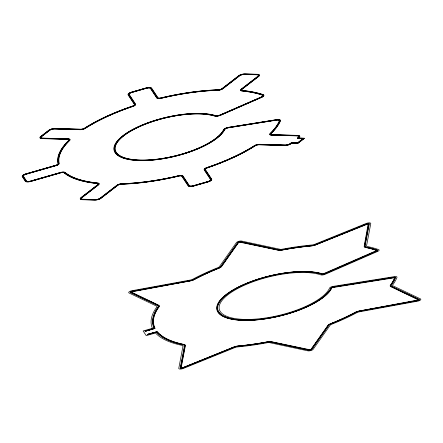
<?xml version="1.0" encoding="UTF-8"?>
<svg xmlns="http://www.w3.org/2000/svg" width="443" height="443" viewBox="0 0 443 443"><rect width="100%" height="100%" fill="white"/><g stroke="black" fill="none" stroke-linecap="round" stroke-linejoin="round"><path stroke-width="0.66" d="M145.669 331.137L154.784 328.407L154.491 327.759A124.649 43.447 -13.5 0 1 158.843 306.761A5.299 1.85 -13.5 0 0 158.472 305.377L130.89 292.247A1.041 0.36 -13.5 0 1 130.934 291.859A1.041 0.36 -13.5 0 1 131.859 291.5L190.246 280.818A5.299 1.85 -13.5 0 0 194.051 279.55A124.649 43.447 -13.5 0 1 218.82 268.137A5.299 1.85 -13.5 0 0 221.389 266.464L238.395 242.399A1.041 0.36 -13.5 0 1 239.154 241.983A1.041 0.36 -13.5 0 1 240.134 241.895L278.431 250.085A5.299 1.85 -13.5 0 0 282.03 249.985A124.649 43.447 -13.5 0 1 311.573 245.804A5.299 1.85 -13.5 0 0 315.571 244.829L367.208 223.92A1.041 0.36 -13.5 0 1 368.238 223.721A1.041 0.36 -13.5 0 1 368.698 223.959L364.467 246.225A5.299 1.85 -13.5 0 0 365.757 247.344A124.649 43.447 -13.5 0 1 376.915 250.384A1.041 0.36 -13.5 0 1 376.6 250.971L323.988 273.912A1.041 0.36 -13.5 0 1 322.615 274.095A59.179 20.627 -13.5 0 0 230.964 291.356A59.179 20.627 -13.5 0 0 250.024 320.239A59.179 20.627 -13.5 0 0 331.624 287.751A1.041 0.36 -13.5 0 1 332.759 287.208L394.071 277.445A1.041 0.36 -13.5 0 1 394.935 277.689A124.649 43.447 -13.5 0 1 390.704 285.142A5.299 1.85 -13.5 0 0 391.069 286.532L418.652 299.662A1.041 0.36 -13.5 0 1 418.607 300.044A1.041 0.36 -13.5 0 1 417.683 300.409L359.295 311.086A5.299 1.85 -13.5 0 0 355.491 312.359A124.649 43.447 -13.5 0 1 330.727 323.772A5.299 1.85 -13.5 0 0 328.158 325.439L311.147 349.51A1.041 0.36 -13.5 0 1 310.388 349.926A1.041 0.36 -13.5 0 1 309.413 350.009L271.116 341.819A5.299 1.85 -13.5 0 0 267.511 341.924A124.649 43.447 -13.5 0 1 237.974 346.105A5.299 1.85 -13.5 0 0 233.97 347.074L182.333 367.989A1.041 0.36 -13.5 0 1 181.303 368.188A1.041 0.36 -13.5 0 1 180.844 367.945L185.074 345.684A5.299 1.85 -13.5 0 0 183.784 344.56A124.649 43.447 -13.5 0 1 157.52 332.355L156.999 331.774L147.763 334.31M145.376 331.22L154.446 328.396L154.197 327.837A124.954 43.558 -13.5 0 1 158.561 306.789A4.995 1.739 -13.5 0 0 158.212 305.482L130.63 292.352A1.346 0.471 -13.5 0 1 130.685 291.854A1.346 0.471 -13.5 0 1 131.881 291.389L190.268 280.707A4.995 1.739 -13.5 0 0 193.857 279.511A124.954 43.558 -13.5 0 1 218.681 268.065A4.995 1.739 -13.5 0 0 221.101 266.492L238.112 242.426A1.346 0.471 -13.5 0 1 239.093 241.889A1.346 0.471 -13.5 0 1 240.355 241.778L278.653 249.968A4.995 1.739 -13.5 0 0 282.047 249.869A124.954 43.558 -13.5 0 1 311.662 245.682A4.995 1.739 -13.5 0 0 315.433 244.763L367.07 223.853A1.346 0.471 -13.5 0 1 368.399 223.593A1.346 0.471 -13.5 0 1 368.997 223.909L364.766 246.17A4.995 1.739 -13.5 0 0 365.979 247.227A124.954 43.558 -13.5 0 1 377.165 250.273A1.346 0.471 -13.5 0 1 376.755 251.026L324.143 273.973A1.346 0.471 -13.5 0 1 322.366 274.206A58.875 20.522 -13.5 0 0 231.191 291.378A58.875 20.522 -13.5 0 0 250.151 320.112A58.875 20.522 -13.5 0 0 331.331 287.789A1.346 0.471 -13.5 0 1 332.804 287.092L394.109 277.329A1.346 0.471 -13.5 0 1 395.228 277.645A124.954 43.558 -13.5 0 1 390.986 285.12A4.995 1.739 -13.5 0 0 391.33 286.427L418.917 299.551A1.346 0.471 -13.5 0 1 418.856 300.055A1.346 0.471 -13.5 0 1 417.666 300.52L359.273 311.202A4.995 1.739 -13.5 0 0 355.69 312.398A124.954 43.558 -13.5 0 1 330.86 323.839A4.995 1.739 -13.5 0 0 328.44 325.411L311.435 349.483A1.346 0.471 -13.5 0 1 310.449 350.02A1.346 0.471 -13.5 0 1 309.186 350.125L270.889 341.941A4.995 1.739 -13.5 0 0 267.494 342.035A124.954 43.558 -13.5 0 1 237.885 346.227A4.995 1.739 -13.5 0 0 234.114 347.14L182.477 368.055A1.346 0.471 -13.5 0 1 181.143 368.31A1.346 0.471 -13.5 0 1 180.55 368L184.781 345.739A4.995 1.739 -13.5 0 0 183.563 344.682A124.954 43.558 -13.5 0 1 157.237 332.444L156.789 331.945L147.475 334.399M298.621 137.911L304.562 138.244L298.089 143.244L292.341 143.089L291.057 143.693A4.718 1.645 -13.5 0 1 284.694 145.52L258.989 144.789A2.891 1.008 -13.5 0 0 255.306 145.758A115.014 40.092 -13.5 0 1 207.152 167.952A2.891 1.008 -13.5 0 0 205.331 169.519L211.693 179.166A4.718 1.645 -13.5 0 1 208.144 181.907L193.624 186.077A4.718 1.645 -13.5 0 1 188.17 185.922L181.802 176.275A2.891 1.008 -13.5 0 0 178.817 176.087A115.014 40.092 -13.5 0 1 121.382 184.21A2.891 1.008 -13.5 0 0 117.794 185.329L101.093 198.237A4.718 1.645 -13.5 0 1 94.73 200.064L82.282 199.71A4.718 1.645 -13.5 0 1 80.931 197.667L97.632 184.759A2.891 1.008 -13.5 0 0 97.095 183.524A115.014 40.092 -13.5 0 1 64.019 172.82A2.891 1.008 -13.5 0 0 60.774 172.831L30.788 181.442A4.718 1.645 -13.5 0 1 25.334 181.287L22.25 176.613A4.718 1.645 -13.5 0 1 25.794 173.877L55.779 165.267A2.891 1.008 -13.5 0 0 58.005 163.705A115.014 40.092 -13.5 0 1 68.671 140.448A2.891 1.008 -13.5 0 0 67.663 139.346L41.958 138.615A4.718 1.645 -13.5 0 1 40.606 136.566L48.697 130.314A4.718 1.645 -13.5 0 1 55.065 128.487L80.764 129.218A2.891 1.008 -13.5 0 0 84.447 128.248A115.014 40.092 -13.5 0 1 132.607 106.054A2.891 1.008 -13.5 0 0 134.428 104.482L128.06 94.841A4.718 1.645 -13.5 0 1 131.61 92.1L146.129 87.93A4.718 1.645 -13.5 0 1 151.589 88.085L157.952 97.731A2.891 1.008 -13.5 0 0 160.936 97.92A115.014 40.092 -13.5 0 1 218.377 89.791A2.891 1.008 -13.5 0 0 221.96 88.672L238.661 75.764A4.718 1.645 -13.5 0 1 245.029 73.937L257.472 74.291A4.718 1.645 -13.5 0 1 258.823 76.34L242.122 89.248A2.891 1.008 -13.5 0 0 242.659 90.483A115.014 40.092 -13.5 0 1 263.203 94.636A4.718 1.645 -13.5 0 1 261.796 97.299L220.73 115.208A4.718 1.645 -13.5 0 1 214.556 116.044A56.139 19.57 -13.5 0 0 128.055 132.811A56.139 19.57 -13.5 0 0 146.029 160.05A56.139 19.57 -13.5 0 0 223.577 129.71A4.718 1.645 -13.5 0 1 228.715 127.302L276.565 119.676A4.718 1.645 -13.5 0 1 280.474 120.812A115.014 40.092 -13.5 0 1 271.088 133.559A2.891 1.008 -13.5 0 0 272.091 134.661L297.796 135.392A4.718 1.645 -13.5 0 1 299.147 137.441L298.637 137.867M181.143 367.889L182.195 367.923L233.832 347.007A5.604 1.955 -13.5 0 1 238.063 345.977A124.345 43.342 -13.5 0 0 267.528 341.813A5.604 1.955 -13.5 0 1 271.337 341.703L310.299 349.837L310.864 349.538L327.87 325.467A5.604 1.955 -13.5 0 1 330.589 323.706A124.345 43.342 -13.5 0 0 355.292 312.315A5.604 1.955 -13.5 0 1 359.317 310.975L418.463 299.917L390.809 286.638A5.604 1.955 -13.5 0 1 390.421 285.17A124.345 43.342 -13.5 0 0 394.641 277.733L331.929 287.684A59.484 20.732 -13.5 0 1 249.896 320.361A59.484 20.732 -13.5 0 1 230.737 291.328A59.484 20.732 -13.5 0 1 322.858 273.979L376.716 250.522A124.345 43.342 -13.5 0 0 365.536 247.465A5.604 1.955 -13.5 0 1 364.174 246.275L368.183 223.853L315.709 244.896A5.604 1.955 -13.5 0 1 311.479 245.926A124.345 43.342 -13.5 0 0 282.014 250.096A5.604 1.955 -13.5 0 1 278.204 250.206L239.242 242.066L238.694 242.349L221.672 266.437A5.604 1.955 -13.5 0 1 218.953 268.203A124.345 43.342 -13.5 0 0 194.25 279.588A5.604 1.955 -13.5 0 1 190.224 280.934L131.089 291.965L158.738 305.266A5.604 1.955 -13.5 0 1 159.126 306.733A124.345 43.342 -13.5 0 0 154.784 327.682L155.116 328.424L145.088 331.303L144.905 331.021L154.114 328.379L153.904 327.914A125.258 43.663 -13.5 0 1 158.278 306.816A4.69 1.634 -13.5 0 0 157.952 305.587L130.369 292.458A1.65 0.576 -13.5 0 1 130.436 291.848A1.65 0.576 -13.5 0 1 131.903 291.272L190.291 280.591A4.69 1.634 -13.5 0 0 193.657 279.472A125.258 43.663 -13.5 0 1 218.543 267.998A4.69 1.634 -13.5 0 0 220.819 266.52L237.825 242.454A1.65 0.576 -13.5 0 1 239.032 241.795A1.65 0.576 -13.5 0 1 240.582 241.662L278.88 249.852A4.69 1.634 -13.5 0 0 282.069 249.758A125.258 43.663 -13.5 0 1 311.75 245.56A4.69 1.634 -13.5 0 0 315.294 244.697L366.931 223.787A1.65 0.576 -13.5 0 1 368.565 223.471A1.65 0.576 -13.5 0 1 369.29 223.853L365.06 246.114A4.69 1.634 -13.5 0 0 366.2 247.111A125.258 43.663 -13.5 0 1 377.414 250.162A1.65 0.576 -13.5 0 1 376.91 251.087L324.298 274.034A1.65 0.576 -13.5 0 1 322.122 274.317A58.57 20.417 -13.5 0 0 231.412 291.4A58.57 20.417 -13.5 0 0 250.278 319.99A58.57 20.417 -13.5 0 0 331.043 287.834A1.65 0.576 -13.5 0 1 332.843 286.975L394.148 277.213A1.65 0.576 -13.5 0 1 395.521 277.6A125.258 43.663 -13.5 0 1 391.269 285.093A4.69 1.634 -13.5 0 0 391.595 286.322L419.178 299.446A1.65 0.576 -13.5 0 1 419.106 300.061A1.65 0.576 -13.5 0 1 417.644 300.631L359.251 311.313A4.69 1.634 -13.5 0 0 355.884 312.437A125.258 43.663 -13.5 0 1 330.999 323.905A4.69 1.634 -13.5 0 0 328.723 325.383L311.717 349.455A1.65 0.576 -13.5 0 1 310.51 350.114A1.65 0.576 -13.5 0 1 308.959 350.247L270.667 342.057A4.69 1.634 -13.5 0 0 267.478 342.146A125.258 43.663 -13.5 0 1 237.791 346.348A4.69 1.634 -13.5 0 0 234.253 347.207L182.616 368.122A1.65 0.576 -13.5 0 1 180.982 368.438A1.65 0.576 -13.5 0 1 180.251 368.055L184.482 345.795A4.69 1.634 -13.5 0 0 183.341 344.798A125.258 43.663 -13.5 0 1 156.949 332.532L156.578 332.117L147.369 334.758L147.181 334.482L157.215 331.597L157.808 332.267A124.345 43.342 -13.5 0 0 184.006 344.444A5.604 1.955 -13.5 0 1 185.373 345.629L181.143 367.889M183.003 346.061L178.773 368.327A3.167 1.107 -13.5 0 0 180.174 369.063A3.167 1.107 -13.5 0 0 183.313 368.454L234.951 347.539A3.167 1.107 -13.5 0 1 237.343 346.958A126.781 44.195 -13.5 0 0 267.389 342.71A3.167 1.107 -13.5 0 1 269.543 342.649L307.841 350.834A3.167 1.107 -13.5 0 0 310.82 350.579A3.167 1.107 -13.5 0 0 313.14 349.317L330.146 325.245A3.167 1.107 -13.5 0 1 331.68 324.248A126.781 44.195 -13.5 0 0 356.87 312.636A3.167 1.107 -13.5 0 1 359.146 311.878L417.533 301.196A3.167 1.107 -13.5 0 0 420.352 300.094A3.167 1.107 -13.5 0 0 420.485 298.92L392.902 285.79A3.167 1.107 -13.5 0 1 392.681 284.96A126.781 44.195 -13.5 0 0 396.983 277.373A3.167 1.107 -13.5 0 0 394.353 276.631L333.042 286.394A3.167 1.107 -13.5 0 0 329.581 288.044A57.053 19.885 -13.5 0 1 250.915 319.364A57.053 19.885 -13.5 0 1 232.542 291.522A57.053 19.885 -13.5 0 1 320.893 274.881A3.167 1.107 -13.5 0 0 325.084 274.333L377.691 251.386A3.167 1.107 -13.5 0 0 378.66 249.608A126.781 44.195 -13.5 0 0 367.313 246.513A3.167 1.107 -13.5 0 1 366.544 245.843L370.769 223.582A3.167 1.107 -13.5 0 0 369.373 222.846A3.167 1.107 -13.5 0 0 366.228 223.455L314.591 244.364A3.167 1.107 -13.5 0 1 312.199 244.946A126.781 44.195 -13.5 0 0 282.158 249.199A3.167 1.107 -13.5 0 1 280.004 249.259L241.706 241.07A3.167 1.107 -13.5 0 0 238.722 241.33A3.167 1.107 -13.5 0 0 236.407 242.592L219.396 266.664A3.167 1.107 -13.5 0 1 217.862 267.661A126.781 44.195 -13.5 0 0 192.672 279.267A3.167 1.107 -13.5 0 1 190.396 280.026L132.008 290.708A3.167 1.107 -13.5 0 0 129.19 291.81A3.167 1.107 -13.5 0 0 129.057 292.989L156.639 306.119A3.167 1.107 -13.5 0 1 156.861 306.949A126.781 44.195 -13.5 0 0 152.436 328.302L143.144 330.971L146.223 335.644L155.521 332.975A126.781 44.195 -13.5 0 0 182.234 345.39A3.167 1.107 -13.5 0 1 183.003 346.061M48.946 130.32L40.856 136.571A4.413 1.539 -13.5 0 0 42.124 138.487L67.823 139.218A3.195 1.113 -13.5 0 1 68.936 140.437A114.709 39.986 -13.5 0 0 58.304 163.633A3.195 1.113 -13.5 0 1 55.84 165.361L25.86 173.966A4.413 1.539 -13.5 0 0 22.538 176.53L25.622 181.204A4.413 1.539 -13.5 0 0 30.728 181.348L60.713 172.737A3.195 1.113 -13.5 0 1 64.301 172.726A114.709 39.986 -13.5 0 0 97.288 183.396A3.195 1.113 -13.5 0 1 97.881 184.764L81.18 197.672A4.413 1.539 -13.5 0 0 82.442 199.588L94.891 199.943A4.413 1.539 -13.5 0 0 100.843 198.231L117.55 185.324A3.195 1.113 -13.5 0 1 121.509 184.089A114.709 39.986 -13.5 0 0 178.795 175.982A3.195 1.113 -13.5 0 1 182.095 176.192L188.458 185.839A4.413 1.539 -13.5 0 0 193.563 185.982L208.083 181.813A4.413 1.539 -13.5 0 0 211.4 179.249L205.037 169.603A3.195 1.113 -13.5 0 1 207.053 167.869A114.709 39.986 -13.5 0 0 255.079 145.73A3.195 1.113 -13.5 0 1 259.149 144.662L284.855 145.393A4.413 1.539 -13.5 0 0 290.807 143.682L291.212 143.371A1.063 0.371 -13.5 0 1 292.651 142.956L298.001 143.111L304.153 138.36L298.798 138.21A1.063 0.371 -13.5 0 1 298.493 137.745L298.898 137.435A4.413 1.539 -13.5 0 0 297.635 135.519L271.93 134.788A3.195 1.113 -13.5 0 1 270.817 133.57A114.709 39.986 -13.5 0 0 280.186 120.856A4.413 1.539 -13.5 0 0 276.526 119.793L228.677 127.418A4.413 1.539 -13.5 0 0 223.87 129.672A56.444 19.675 -13.5 0 1 145.902 160.178A56.444 19.675 -13.5 0 1 127.828 132.789A56.444 19.675 -13.5 0 1 214.8 115.928A4.413 1.539 -13.5 0 0 220.575 115.147L261.641 97.238A4.413 1.539 -13.5 0 0 262.954 94.747A114.709 39.986 -13.5 0 0 242.465 90.605A3.195 1.113 -13.5 0 1 241.872 89.242L258.574 76.334A4.413 1.539 -13.5 0 0 257.311 74.418L244.863 74.064A4.413 1.539 -13.5 0 0 238.91 75.775L222.209 88.683A3.195 1.113 -13.5 0 1 218.244 89.918A114.709 39.986 -13.5 0 0 160.959 98.025A3.195 1.113 -13.5 0 1 157.664 97.814L151.296 88.168A4.413 1.539 -13.5 0 0 146.19 88.024L131.671 92.194A4.413 1.539 -13.5 0 0 128.354 94.758L134.716 104.398A3.195 1.113 -13.5 0 1 132.701 106.137A114.709 39.986 -13.5 0 0 84.674 128.271A3.195 1.113 -13.5 0 1 80.604 129.339L54.904 128.608A4.413 1.539 -13.5 0 0 48.946 130.32M49.195 130.325L41.105 136.577A4.109 1.434 -13.5 0 0 42.284 138.36L67.984 139.091A3.5 1.218 -13.5 0 1 69.202 140.425A114.405 39.881 -13.5 0 0 58.598 163.567A3.5 1.218 -13.5 0 1 55.901 165.449L25.921 174.06A4.109 1.434 -13.5 0 0 22.831 176.447L25.915 181.121A4.109 1.434 -13.5 0 0 30.667 181.253L60.652 172.643A3.5 1.218 -13.5 0 1 64.578 172.632A114.405 39.881 -13.5 0 0 97.482 183.275A3.5 1.218 -13.5 0 1 98.13 184.77L81.429 197.678A4.109 1.434 -13.5 0 0 82.603 199.461L95.051 199.815A4.109 1.434 -13.5 0 0 100.594 198.226L117.301 185.318A3.5 1.218 -13.5 0 1 121.637 183.961A114.405 39.881 -13.5 0 0 178.773 175.877A3.5 1.218 -13.5 0 1 182.383 176.109L188.746 185.755A4.109 1.434 -13.5 0 0 193.502 185.888L208.022 181.719A4.109 1.434 -13.5 0 0 211.112 179.332L204.749 169.686A3.5 1.218 -13.5 0 1 206.953 167.786A114.405 39.881 -13.5 0 0 254.852 145.708A3.5 1.218 -13.5 0 1 259.316 144.54L285.015 145.271A4.109 1.434 -13.5 0 0 290.558 143.676L290.962 143.366A1.368 0.476 -13.5 0 1 292.812 142.834L297.917 142.978L303.737 138.476L298.637 138.332A1.368 0.476 -13.5 0 1 298.244 137.74L298.648 137.424A4.109 1.434 -13.5 0 0 297.469 135.641L271.769 134.91A3.5 1.218 -13.5 0 1 270.551 133.576A114.405 39.881 -13.5 0 0 279.893 120.9A4.109 1.434 -13.5 0 0 276.487 119.909L228.632 127.534A4.109 1.434 -13.5 0 0 224.158 129.633A56.748 19.78 -13.5 0 1 145.775 160.3A56.748 19.78 -13.5 0 1 127.601 132.767A56.748 19.78 -13.5 0 1 215.043 115.817A4.109 1.434 -13.5 0 0 220.42 115.086L261.486 97.178A4.109 1.434 -13.5 0 0 262.705 94.857A114.405 39.881 -13.5 0 0 242.277 90.732A3.5 1.218 -13.5 0 1 241.623 89.231L258.33 76.323A4.109 1.434 -13.5 0 0 257.15 74.54L244.702 74.186A4.109 1.434 -13.5 0 0 239.159 75.781L222.458 88.689A3.5 1.218 -13.5 0 1 218.117 90.04A114.405 39.881 -13.5 0 0 160.981 98.124A3.5 1.218 -13.5 0 1 157.37 97.897L151.008 88.251A4.109 1.434 -13.5 0 0 146.251 88.118L131.732 92.288A4.109 1.434 -13.5 0 0 128.642 94.675L135.01 104.315A3.5 1.218 -13.5 0 1 132.8 106.22A114.405 39.881 -13.5 0 0 84.901 128.293A3.5 1.218 -13.5 0 1 80.443 129.467L54.738 128.736A4.109 1.434 -13.5 0 0 49.195 130.325M49.444 130.336L41.354 136.588A3.804 1.323 -13.5 0 0 42.445 138.238L68.144 138.969A3.804 1.323 -13.5 0 1 69.473 140.42A114.1 39.77 -13.5 0 0 58.891 163.495A3.804 1.323 -13.5 0 1 55.962 165.544L25.982 174.154A3.804 1.323 -13.5 0 0 23.119 176.364L26.203 181.037A3.804 1.323 -13.5 0 0 30.606 181.159L60.586 172.554A3.804 1.323 -13.5 0 1 64.861 172.537A114.1 39.77 -13.5 0 0 97.67 183.153A3.804 1.323 -13.5 0 1 98.379 184.781L81.678 197.689A3.804 1.323 -13.5 0 0 82.763 199.339L95.212 199.693A3.804 1.323 -13.5 0 0 100.351 198.215L117.052 185.312A3.804 1.323 -13.5 0 1 121.764 183.839A114.1 39.77 -13.5 0 0 178.75 175.777A3.804 1.323 -13.5 0 1 182.677 176.026L189.039 185.667A3.804 1.323 -13.5 0 0 193.441 185.794L207.961 181.624A3.804 1.323 -13.5 0 0 210.824 179.415L204.456 169.769A3.804 1.323 -13.5 0 1 206.853 167.703A114.1 39.77 -13.5 0 0 254.625 145.686A3.804 1.323 -13.5 0 1 259.476 144.412L285.176 145.143A3.804 1.323 -13.5 0 0 290.309 143.67L290.713 143.355A1.672 0.581 -13.5 0 1 292.973 142.707L297.829 142.845L303.328 138.598L298.477 138.46A1.672 0.581 -13.5 0 1 297.995 137.729L298.399 137.419A3.804 1.323 -13.5 0 0 297.308 135.768L271.609 135.037A3.804 1.323 -13.5 0 1 270.285 133.587A114.1 39.77 -13.5 0 0 279.599 120.945A3.804 1.323 -13.5 0 0 276.443 120.025L228.594 127.65A3.804 1.323 -13.5 0 0 224.451 129.594A57.053 19.885 -13.5 0 1 145.642 160.427A57.053 19.885 -13.5 0 1 127.374 132.739A57.053 19.885 -13.5 0 1 215.281 115.701A3.804 1.323 -13.5 0 0 220.265 115.025L261.326 97.117A3.804 1.323 -13.5 0 0 262.461 94.974A114.1 39.77 -13.5 0 0 242.083 90.854A3.804 1.323 -13.5 0 1 241.38 89.226L258.081 76.318A3.804 1.323 -13.5 0 0 256.99 74.668L244.542 74.313A3.804 1.323 -13.5 0 0 239.408 75.786L222.707 88.694A3.804 1.323 -13.5 0 1 217.989 90.167A114.1 39.77 -13.5 0 0 161.008 98.23A3.804 1.323 -13.5 0 1 157.082 97.981L150.714 88.334A3.804 1.323 -13.5 0 0 146.317 88.212L131.792 92.382A3.804 1.323 -13.5 0 0 128.935 94.592L135.298 104.232A3.804 1.323 -13.5 0 1 132.9 106.298A114.1 39.77 -13.5 0 0 85.128 128.32A3.804 1.323 -13.5 0 1 80.283 129.594L54.578 128.863A3.804 1.323 -13.5 0 0 49.444 130.336M49.694 130.342L41.603 136.594A3.5 1.218 -13.5 0 0 42.606 138.111L68.311 138.842A4.109 1.434 -13.5 0 1 69.739 140.409A113.796 39.665 -13.5 0 0 59.19 163.423A4.109 1.434 -13.5 0 1 56.028 165.638L26.043 174.249A3.5 1.218 -13.5 0 0 23.413 176.281L26.491 180.954A3.5 1.218 -13.5 0 0 30.545 181.065L60.525 172.46A4.109 1.434 -13.5 0 1 65.138 172.438A113.796 39.665 -13.5 0 0 97.864 183.031A4.109 1.434 -13.5 0 1 98.628 184.786L81.927 197.694A3.5 1.218 -13.5 0 0 82.93 199.212L95.378 199.566A3.5 1.218 -13.5 0 0 100.101 198.209L116.802 185.301A4.109 1.434 -13.5 0 1 121.891 183.712A113.796 39.665 -13.5 0 0 178.723 175.672A4.109 1.434 -13.5 0 1 182.965 175.943L189.327 185.584A3.5 1.218 -13.5 0 0 193.381 185.7L207.9 181.53A3.5 1.218 -13.5 0 0 210.53 179.498L204.168 169.852A4.109 1.434 -13.5 0 1 206.754 167.62A113.796 39.665 -13.5 0 0 254.404 145.664A4.109 1.434 -13.5 0 1 259.637 144.285L285.336 145.022A3.5 1.218 -13.5 0 0 290.06 143.665L290.464 143.349A1.977 0.687 -13.5 0 1 293.139 142.585L297.74 142.712L302.918 138.714L298.311 138.581A1.977 0.687 -13.5 0 1 297.746 137.723L298.15 137.413A3.5 1.218 -13.5 0 0 297.148 135.89L271.448 135.159A4.109 1.434 -13.5 0 1 270.014 133.598A113.796 39.665 -13.5 0 0 279.306 120.983A3.5 1.218 -13.5 0 0 276.404 120.142L228.555 127.767A3.5 1.218 -13.5 0 0 224.745 129.555A57.357 19.99 -13.5 0 1 145.514 160.549A57.357 19.99 -13.5 0 1 127.147 132.717A57.357 19.99 -13.5 0 1 215.525 115.59A3.5 1.218 -13.5 0 0 220.11 114.97L261.171 97.056A3.5 1.218 -13.5 0 0 262.212 95.084A113.796 39.665 -13.5 0 0 241.889 90.976A4.109 1.434 -13.5 0 1 241.13 89.22L257.832 76.312A3.5 1.218 -13.5 0 0 256.829 74.789L244.381 74.435A3.5 1.218 -13.5 0 0 239.657 75.792L222.956 88.7A4.109 1.434 -13.5 0 1 217.862 90.294A113.796 39.665 -13.5 0 0 161.03 98.335A4.109 1.434 -13.5 0 1 156.789 98.064L150.426 88.417A3.5 1.218 -13.5 0 0 146.378 88.301L131.853 92.471A3.5 1.218 -13.5 0 0 129.223 94.509L135.586 104.149A4.109 1.434 -13.5 0 1 133 106.381A113.796 39.665 -13.5 0 0 85.355 128.343A4.109 1.434 -13.5 0 1 80.117 129.716L54.417 128.985A3.5 1.218 -13.5 0 0 49.694 130.342"/></g></svg>
